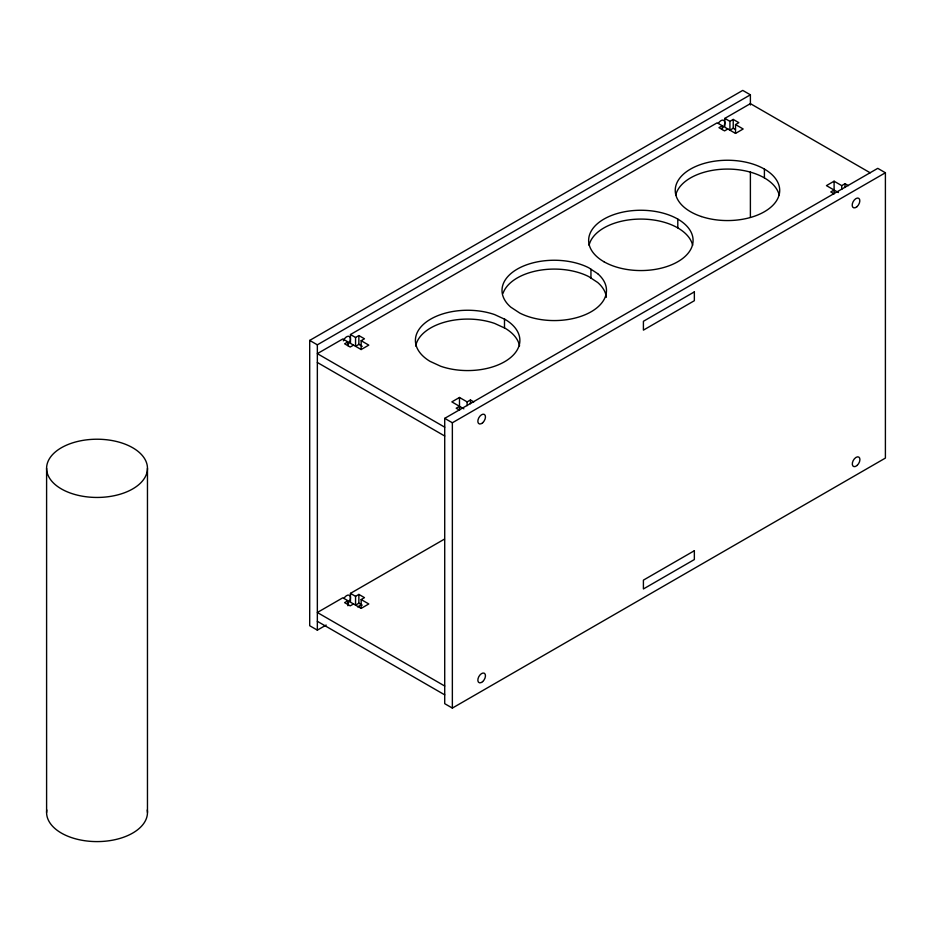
<?xml version="1.0" encoding="UTF-8"?>
<svg xmlns="http://www.w3.org/2000/svg" width="932" height="932" viewBox="0 0 932 932"><rect width="100%" height="100%" fill="white"/><g stroke="black" fill="none" stroke-linecap="round" stroke-linejoin="round"><path stroke-width="1.4" d="M326.165 625.057L317.346 630.137L309.704 625.733L309.704 340.413L742.746 90.404L750.388 94.808L750.388 105.001M309.704 340.413L317.346 344.828L750.388 94.808M361.162 349.535L361.162 340.704L368.804 345.12L361.162 349.535L350.467 343.36L350.467 334.53L717.174 122.814L722.277 125.75L722.277 129.536M735.523 133.404L735.523 124.573L743.165 128.989L735.523 133.404L724.816 127.23L724.816 118.399L750.388 103.638L870.197 172.804M347.916 345.667L347.916 341.881L344.607 343.803L350.211 347.03L353.519 345.12M350.467 334.53L355.558 337.477L358.867 335.567L364.47 338.794L361.162 340.704M722.277 125.75L718.956 127.661L724.572 130.899L727.88 128.989M724.816 118.399L729.919 121.346L733.228 119.424L738.831 122.663L735.523 124.573M362.233 346.331L358.867 344.386L355.558 346.296L355.558 337.477M735.464 129.548L733.228 128.255L729.919 130.165L729.919 121.346M473.805 401.913L470.439 399.979L467.13 401.89L459.488 397.475L451.845 401.89L463.856 408.822M848.4 185.643L845.033 183.709L841.724 185.619L834.082 181.204L826.439 185.619L838.451 192.551M459.488 406.305L456.179 408.216L459.546 410.15M834.082 190.035L830.773 191.945L834.14 193.879L834.082 181.204M444.715 418.363L877.758 168.343L885.4 172.758L885.4 458.078L452.358 708.087L444.715 703.672L444.715 418.363L452.358 422.767L885.4 172.758M361.162 608.375L361.162 599.556L368.804 603.959L361.162 608.375L350.467 602.2L350.467 593.369L444.471 539.104M347.916 605.765L347.916 600.732L344.607 602.643L350.211 605.87L353.519 603.959M350.467 593.369L355.558 596.317L358.867 594.406L364.47 597.645L361.162 599.556M362.233 605.171L358.867 603.225L355.558 605.136L355.558 596.317M357.632 606.883L361.406 604.705M347.916 341.881L342.825 338.945L317.346 353.647L444.715 427.182M317.346 362.478L444.715 436.013M347.916 600.732L342.825 597.785L317.346 612.499L444.715 686.022M317.346 621.318L444.715 694.853M845.033 183.709L845.033 187.483M841.724 185.619L841.724 189.406M764.403 169.076L764.403 177.907M750.388 171.966L750.388 217.086M733.228 119.424L733.228 128.255M677.797 219.09L677.797 227.909M590.946 269.22L590.946 278.051M504.492 319.14L504.492 327.959M470.439 399.979L470.439 403.754M467.13 401.89L467.13 405.676M459.488 397.475L459.488 410.08M452.358 422.767L452.358 708.087M358.867 335.567L358.867 344.386M358.867 594.406L358.867 603.225M317.346 344.828L317.346 630.137M147.466 468.342A50.433 29.113 0 0 1 71.822 493.552A50.433 29.113 0 0 1 71.822 443.119A50.433 29.113 0 0 1 147.466 468.342L147.466 812.483M46.6 468.342L46.6 812.483M343.337 340.856A5.406 3.122 -60 0 1 349.675 336.72A5.406 3.122 -60 0 1 347.636 344.84M718.292 123.455A5.406 3.122 -60 0 1 724.304 120.904A5.406 3.122 -60 0 1 721.985 128.709M343.943 598.437A5.406 3.122 -60 0 1 349.954 595.874A5.406 3.122 -60 0 1 347.636 603.68M675.677 195.289A52.239 30.162 0 0 1 727.473 169.076A52.239 30.162 0 0 1 779.257 195.289M589.071 245.302A52.239 30.162 0 0 1 640.855 219.078A52.239 30.162 0 0 1 692.651 245.302M503.024 293.324A52.239 30.162 0 0 1 588.721 276.583L597.703 282.501A52.239 30.162 0 0 1 606.371 297.285M415.695 346.052A52.239 30.162 0 0 1 494.612 323.416L505.272 328.32A52.239 30.162 0 0 1 519.555 345.877M147.279 809.955A50.433 29.113 0 0 1 97.033 841.596A50.433 29.113 0 0 1 46.786 809.955M694.352 291.879L643.406 321.295L643.406 330.126L694.352 300.71L694.352 291.879M694.352 550.73L643.406 580.135L643.406 588.966L694.352 559.55L694.352 550.73M505.272 319.501L494.612 314.585A52.239 30.162 0 0 0 426.809 321.61A52.239 30.162 0 0 0 430.013 361.336L440.673 366.241A52.239 30.162 0 0 0 508.476 359.228A52.239 30.162 0 0 0 505.272 319.501M597.703 273.682L588.721 267.752A52.239 30.162 0 0 0 519.835 267.717A52.239 30.162 0 0 0 510.794 307.152L519.776 313.07A52.239 30.162 0 0 0 588.663 313.105A52.239 30.162 0 0 0 597.703 273.682M482.636 422.79A5.406 3.122 -60 0 0 484.349 414.414A5.406 3.122 -60 0 0 477.965 420.087A5.406 3.122 -60 0 0 482.636 422.79M856.997 206.659A5.406 3.122 -60 0 0 858.71 198.283A5.406 3.122 -60 0 0 852.314 203.957A5.406 3.122 -60 0 0 856.997 206.659M482.636 681.63A5.406 3.122 -60 0 0 484.349 673.254A5.406 3.122 -60 0 0 477.965 678.927A5.406 3.122 -60 0 0 482.636 681.63M857.091 465.441A5.406 3.122 -60 0 0 858.803 457.064A5.406 3.122 -60 0 0 852.419 462.738A5.406 3.122 -60 0 0 857.091 465.441M603.924 261.729A52.239 30.162 0 0 0 691.311 248.215A52.239 30.162 0 0 0 627.341 211.284A52.239 30.162 0 0 0 603.924 261.729M701.353 216.527A52.239 30.162 0 0 0 779.7 190.408A52.239 30.162 0 0 0 701.353 164.288A52.239 30.162 0 0 0 701.353 216.527"/></g></svg>
